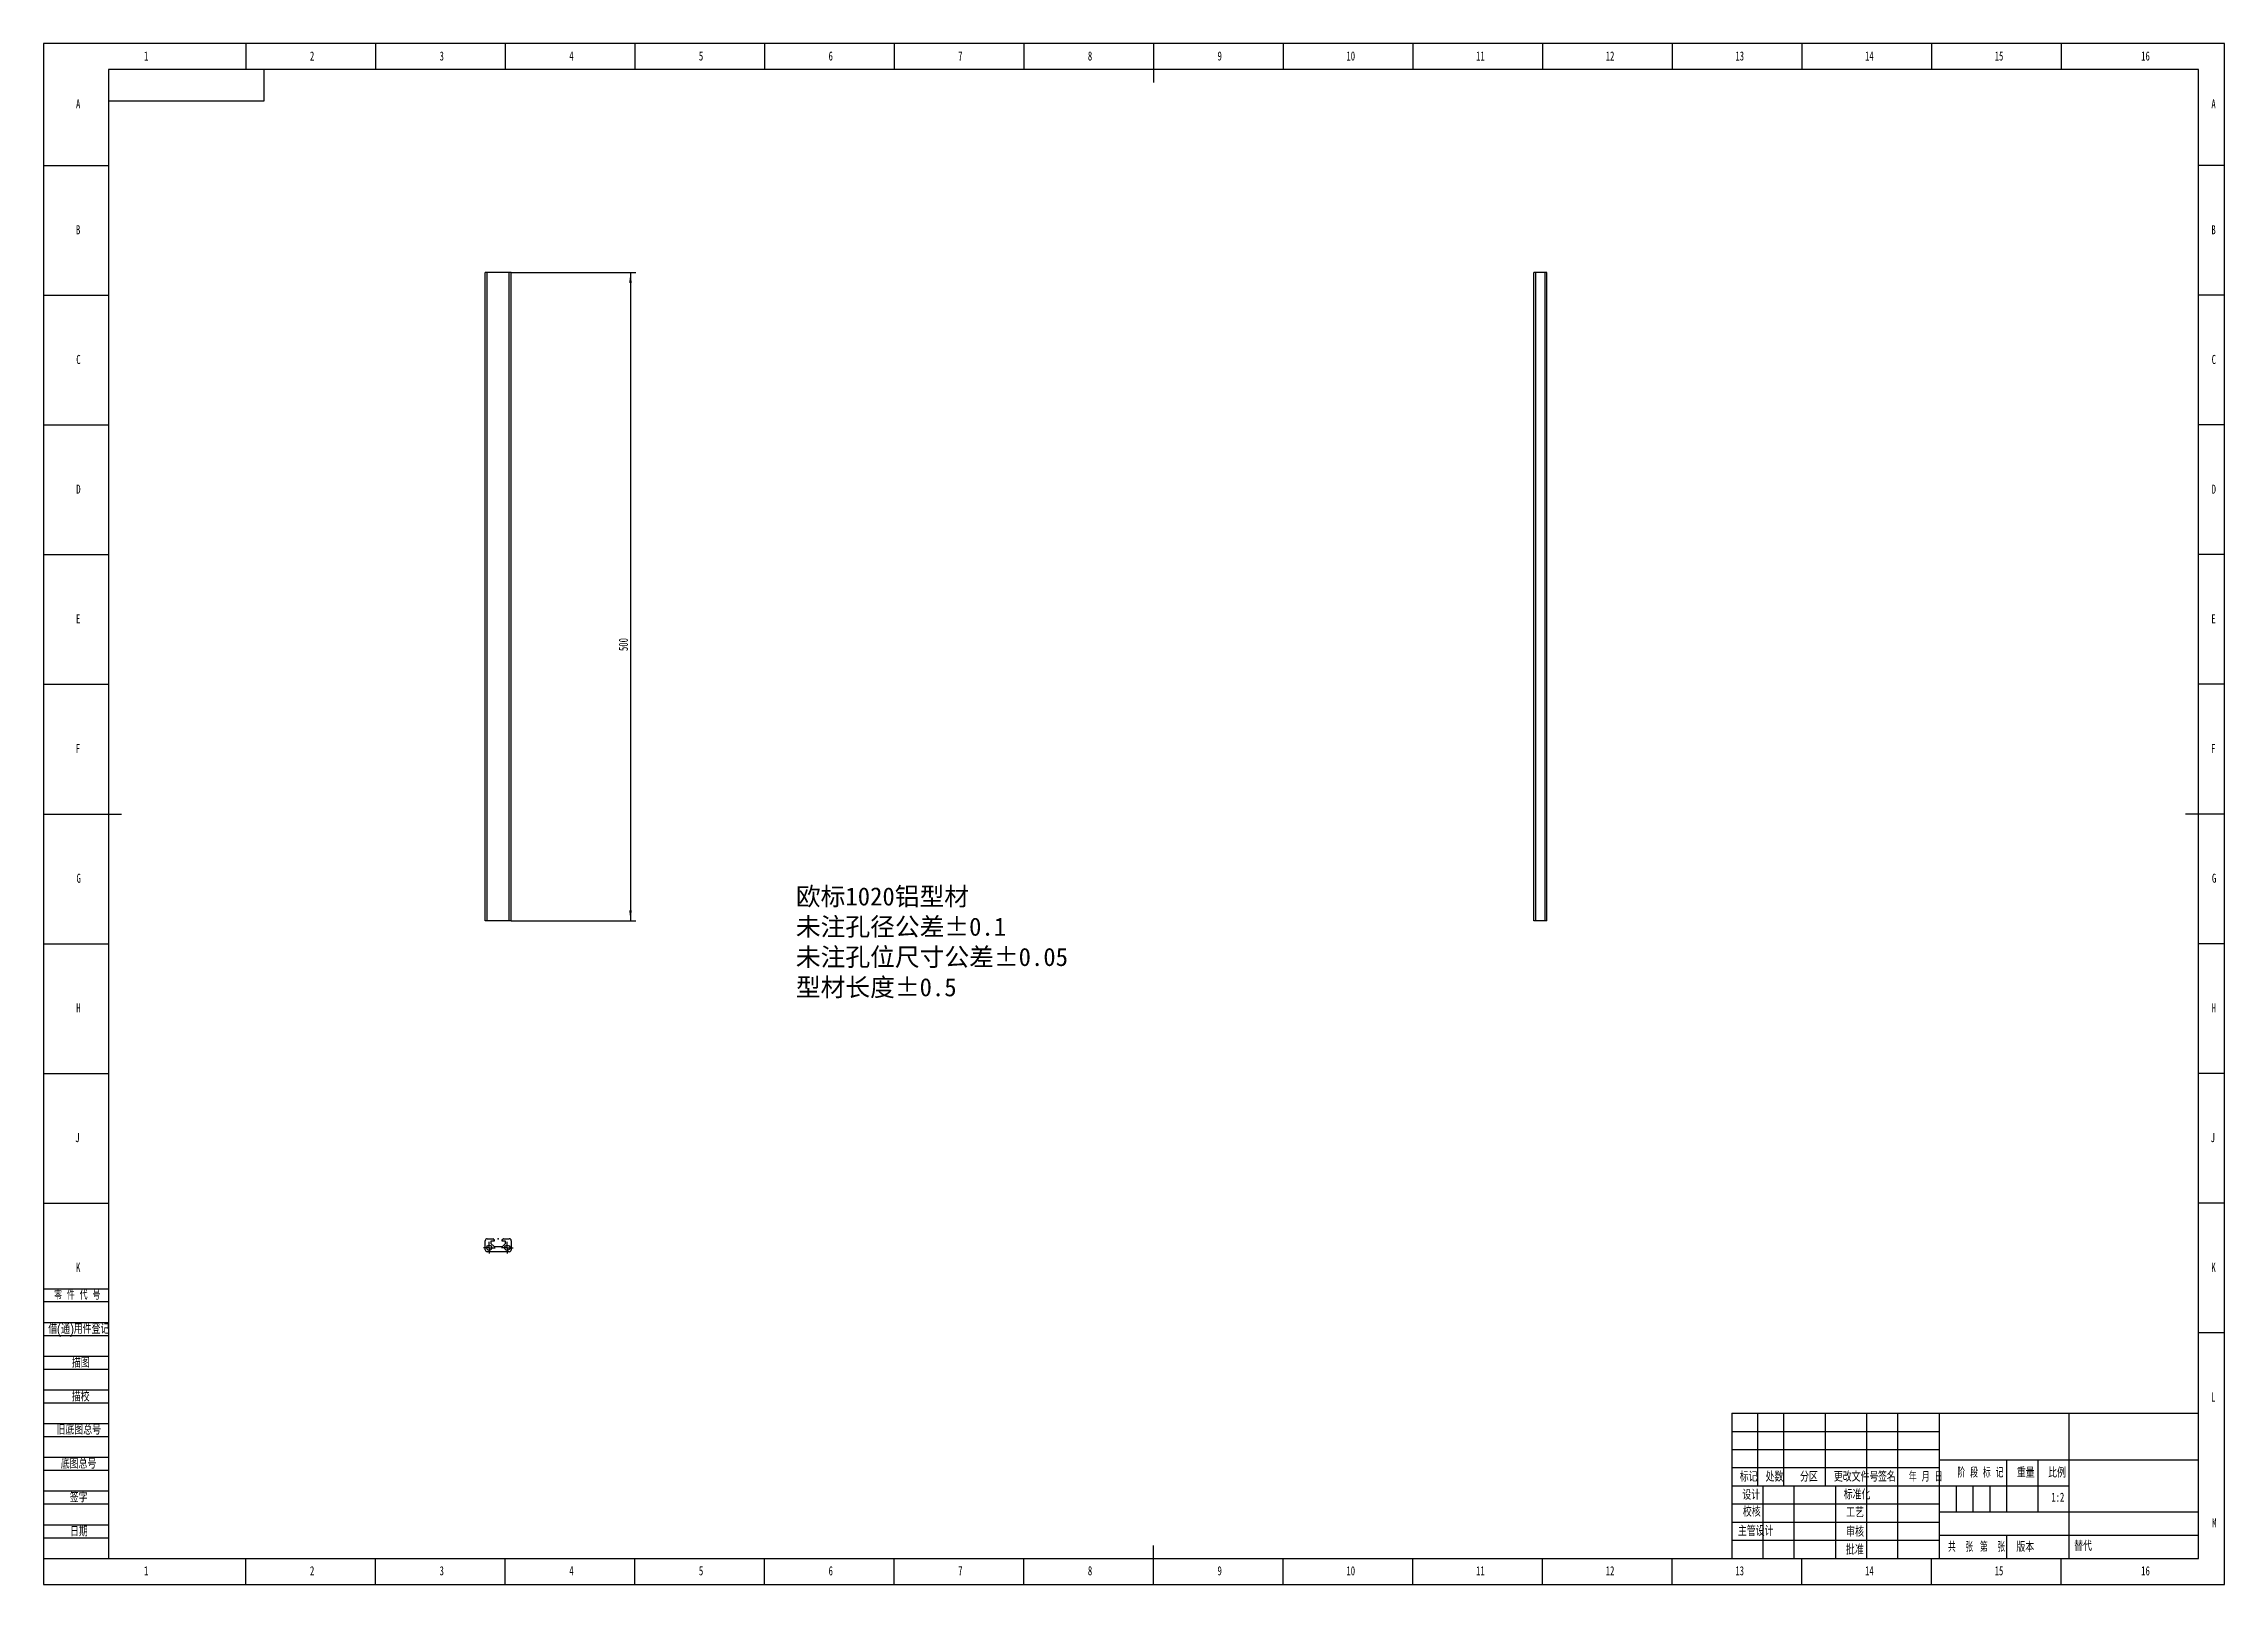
# Model space of a CAD drawing. Header units: millimetres. Extents: x 0 to 841, y 0 to 594.
import ezdxf

# ---------------------------------------------------------------- set-up
doc = ezdxf.new("R2010")
doc.units = ezdxf.units.MM
doc.header["$PDSIZE"] = -1
for name, color, linetype in [('10', 7, 'Continuous'), ('5', 7, 'Continuous'), ('SLD-0', 7, 'Continuous')]:
    doc.layers.add(name, color=color, linetype=linetype)
doc.styles.add('SLDTEXTSTYLE0', font='TXT', dxfattribs={"width": 0.7, "bigfont": 'bigfont'})
doc.styles.add('SLDTEXTSTYLE1', font='TXT', dxfattribs={"width": 0.62, "bigfont": 'bigfont'})
doc.styles.add('SLDTEXTSTYLE2', font='TXT', dxfattribs={"width": 0.614286, "bigfont": 'bigfont'})
doc.styles.add('SLDTEXTSTYLE3', font='TXT', dxfattribs={"width": 0.6, "bigfont": 'bigfont'})
doc.styles.add('SLDTEXTSTYLE4', font='TXT', dxfattribs={"width": 0.7})
doc.dimstyles.new('SLDDIMSTYLE0', dxfattribs={"dimtxt": 3.5, "dimasz": 4.08, "dimexe": 0, "dimexo": 0.0625, "dimgap": 0.875, "dimtad": 2, "dimlfac": 2, "dimrnd": 1e-09, "dimzin": 12, "dimdsep": 46, "dimtxsty": 'SLDTEXTSTYLE4', "dimsah": 1, "dimcen": 0.09, "dimadec": 0, "dimazin": 3, "dimtfac": 1, "dimtofl": 0, "dimtmove": 0, "dimatfit": 3, "dimfxl": 1, "dimfrac": 2, "dimtolj": 1, "dimtzin": 12, "dimarcsym": 0})

# ---------------------------------------------------------------- blocks, each defined once
blk = doc.blocks.new('_D')
at = {"layer": '10', "transparency": 16777216}
for p, q in [((180.33, 505.8), (228.33, 505.8)), ((226.33, 505.8), (226.33, 255.8)), ((180.33, 255.8), (228.33, 255.8))]:
    blk.add_line(p, q, dxfattribs=at)
for points in [[(226.33, 505.8), (225.82, 501.72), (226.83, 501.72)], [(226.33, 255.8), (226.83, 259.88), (225.82, 259.88)]]:
    blk.add_solid(points, dxfattribs=at)
at = {"layer": '10', "transparency": 16777216, "insert": (221.81, 359.83), "char_height": 3.5, "attachment_point": 1, "rotation": 90, "style": 'SLDTEXTSTYLE4'}
blk.add_mtext('500', dxfattribs=at)
blk = doc.blocks.new('SW_CENTERMARKSYMBOL_0')
at = {"layer": '10', "color": 0}
for p, q in [((-1.25, 0), (-2.25, 0)), ((0, 0), (-1.25, 0)), ((0, 1.25), (0, 2.25)), ((0, 0), (0, 1.25)), ((0, 0), (0, -1.25)), ((0, 0), (1.25, 0)), ((1.25, 0), (2.25, 0)), ((0, -1.25), (0, -2.25))]:
    blk.add_line(p, q, dxfattribs=at)
blk = doc.blocks.new('SW_CENTERMARKSYMBOL_1')
at = {"layer": '10', "color": 0}
for p, q in [((-1.25, 0), (-2.25, 0)), ((0, 0), (-1.25, 0)), ((0, 1.25), (0, 2.25)), ((0, 0), (0, 1.25)), ((0, 0), (0, -1.25)), ((0, 0), (1.25, 0)), ((1.25, 0), (2.25, 0)), ((0, -1.25), (0, -2.25))]:
    blk.add_line(p, q, dxfattribs=at)

msp = doc.modelspace()

# ---------------------------------------------------------------- linework, layer by layer
at = {"color": 7, "linetype": 'Continuous', "lineweight": 25}
for p, q in [((170.3259, 255.8035), (170.3259, 505.8035)), ((171.0759, 505.8035), (170.3259, 505.8035)), ((171.0759, 255.8035), (171.0759, 505.8035)), ((179.5759, 505.8035), (171.0759, 505.8035)), ((179.5759, 255.8035), (179.5759, 505.8035)), ((180.3259, 505.8035), (179.5759, 505.8035)), ((180.3259, 255.8035), (180.3259, 505.8035)), ((574.757, 255.8035), (574.757, 505.8035)), ((575.507, 505.8035), (574.757, 505.8035)), ((575.507, 255.8035), (575.507, 505.8035)), ((579.007, 505.8035), (575.507, 505.8035)), ((579.007, 255.8035), (579.007, 505.8035)), ((579.757, 505.8035), (579.007, 505.8035)), ((579.757, 255.8035), (579.757, 505.8035)), ((171.0759, 255.8035), (170.3259, 255.8035)), ((179.5759, 255.8035), (171.0759, 255.8035)), ((180.3259, 255.8035), (179.5759, 255.8035)), ((575.507, 255.8035), (574.757, 255.8035)), ((579.007, 255.8035), (575.507, 255.8035)), ((579.757, 255.8035), (579.007, 255.8035)), ((170.3259, 128.9991), (170.3259, 132.4991)), ((171.0759, 133.2491), (173.3509, 133.2491)), ((179.5759, 128.2491), (171.0759, 128.2491)), ((173.7759, 132.3491), (172.5259, 132.3491)), ((172.5259, 132.3491), (172.5259, 131.4027)), ((172.5259, 131.4027), (173.7295, 130.1991)), ((173.5009, 133.0991), (173.5009, 132.9491)), ((173.5009, 132.9491), (173.7759, 132.9491)), ((173.7295, 130.1991), (176.9224, 130.1991)), ((173.7759, 132.9491), (173.7759, 132.3491)), ((176.8759, 132.3491), (176.8759, 132.9491)), ((176.8759, 132.9491), (177.1509, 132.9491)), ((178.1259, 132.3491), (176.8759, 132.3491)), ((176.9224, 130.1991), (178.1259, 131.4027)), ((177.1509, 132.9491), (177.1509, 133.0991)), ((177.3009, 133.2491), (179.5759, 133.2491)), ((178.1259, 131.4027), (178.1259, 132.3491)), ((180.3259, 132.4991), (180.3259, 128.9991))]:
    msp.add_line(p, q, dxfattribs=at)
at = {"color": 7, "linetype": 'Continuous'}
for q in [(175.4243, 133.2491), (175.3259, 133.0523)]:
    msp.add_line((175.3259, 133.2491), q, dxfattribs=at)
at = {"color": 7, "linetype": 'Continuous', "lineweight": 25}
for centre in [(171.8259, 129.7491), (178.8259, 129.7491)]:
    msp.add_circle(centre, 1, dxfattribs=at)
for centre, radius, start, end in [((171.0759, 132.4991), 0.75, 90, 180), ((171.0759, 128.9991), 0.75, 180, 270), ((173.3509, 133.0991), 0.15, 0, 90), ((177.3009, 133.0991), 0.15, 90, 180), ((179.5759, 132.4991), 0.75, 0, 90), ((179.5759, 128.9991), 0.75, 270, 0)]:
    msp.add_arc(centre, radius, start, end, dxfattribs=at)
at = {"color": 7, "linetype": 'Continuous'}
msp.add_point((175.3259, 133.2491), dxfattribs=at)
at = {"layer": '5', "color": 7}
for p, q in [((841, 594), (0, 594)), ((0, 594), (0, 0)), ((841, 0), (841, 594)), ((0, 114), (25, 114)), ((0, 109), (25, 109)), ((0, 101), (25, 101)), ((0, 96), (25, 96)), ((0, 88), (25, 88)), ((0, 83), (25, 83)), ((0, 75), (25, 75)), ((0, 70), (25, 70)), ((0, 62), (25, 62)), ((651, 59), (731, 59)), ((0, 57), (25, 57)), ((651, 52), (731, 52)), ((0, 49), (25, 49)), ((0, 44), (25, 44)), ((0, 36), (25, 36)), ((737.5, 38), (737.5, 28)), ((744, 38), (744, 28)), ((750.5, 38), (750.5, 28)), ((0, 31), (25, 31)), ((0, 23), (25, 23)), ((0, 18), (25, 18)), ((0, 0), (841, 0))]:
    msp.add_line(p, q, dxfattribs=at)
at = {"layer": '5'}
for p, q in [((78, 594), (78, 584)), ((128, 594), (128, 584)), ((178, 594), (178, 584)), ((228, 594), (228, 584)), ((278, 594), (278, 584)), ((328, 594), (328, 584)), ((378, 594), (378, 584)), ((478, 594), (478, 584)), ((528, 594), (528, 584)), ((578, 594), (578, 584)), ((628, 594), (628, 584)), ((678, 594), (678, 584)), ((728, 594), (728, 584)), ((778, 594), (778, 584)), ((0, 547), (25, 547)), ((841, 547), (831, 547)), ((0, 497), (25, 497)), ((841, 497), (831, 497)), ((0, 447), (25, 447)), ((841, 447), (831, 447)), ((0, 397), (25, 397)), ((841, 397), (831, 397)), ((0, 347), (25, 347)), ((841, 347), (831, 347)), ((0, 247), (25, 247)), ((841, 247), (831, 247)), ((0, 197), (25, 197)), ((841, 197), (831, 197)), ((0, 147), (25, 147)), ((841, 147), (831, 147)), ((841, 97), (831, 97)), ((78, 0), (78, 10)), ((128, 0), (128, 10)), ((178, 0), (178, 10)), ((228, 0), (228, 10)), ((278, 0), (278, 10)), ((328, 0), (328, 10)), ((378, 0), (378, 10)), ((478, 0), (478, 10)), ((528, 0), (528, 10)), ((578, 0), (578, 10)), ((628, 0), (628, 10)), ((678, 0), (678, 10)), ((728, 0), (728, 10)), ((778, 0), (778, 10))]:
    msp.add_line(p, q, dxfattribs=at)
at = {"layer": '5', "lineweight": 25}
for p, q in [((428, 594), (428, 579)), ((0, 297), (30, 297)), ((841, 297), (826, 297)), ((757, 19.0074), (757, 10)), ((428, 0), (428, 15))]:
    msp.add_line(p, q, dxfattribs=at)
at = {"layer": '5', "color": 7, "lineweight": 25}
for p, q in [((831, 584), (25, 584)), ((25, 584), (25, 10)), ((85, 572), (85, 584)), ((831, 10), (831, 584)), ((25, 572), (85, 572)), ((651, 66), (831, 66)), ((651, 66), (651, 10)), ((661, 66), (661, 38)), ((671, 66), (671, 38)), ((687, 66), (687, 38)), ((703, 66), (703, 10)), ((715, 66), (715, 10)), ((731, 66), (731, 10)), ((781, 66), (781, 38)), ((651, 45), (731, 45)), ((731, 48), (831, 48)), ((757, 48), (757, 28)), ((769, 48), (769, 28)), ((651, 38), (781, 38)), ((663, 38), (663, 10)), ((675, 38), (675, 10)), ((691, 38), (691, 10)), ((781, 38), (781, 10)), ((651, 31), (731, 31)), ((731, 28), (831, 28)), ((651, 24), (731, 24)), ((651, 17), (731, 17)), ((731, 19), (831, 19.0283)), ((0, 10), (831, 10))]:
    msp.add_line(p, q, dxfattribs=at)

# ---------------------------------------------------------------- block references
at = {"layer": '10'}
for name, p in [('SW_CENTERMARKSYMBOL_0', (171.8259, 129.7491)), ('SW_CENTERMARKSYMBOL_1', (178.8259, 129.7491))]:
    msp.add_blockref(name, p, dxfattribs=at)

# ---------------------------------------------------------------- texts
at = {"insert": (290.0956, 268.7345), "char_height": 7, "attachment_point": 1}
msp.add_mtext_dynamic_manual_height_columns('{\\fSimSun|b0|i0|c134|p2;欧标}1020{\\fSimSun|b0|i0|c134|p2;铝型材\\P未注孔径公差%%P0.1\\P未注孔位尺寸公差%%P0.05\\P型材长度%%P0.5}', width=156.961893, gutter_width=17.5, heights=[63.5232], dxfattribs=at)
at = {"layer": '10', "char_height": 3.5, "attachment_point": 2}
for s, insert, style in [('1', (39.5444, 590.9916), 'SLDTEXTSTYLE4'), ('2', (103.5444, 590.9916), 'SLDTEXTSTYLE4'), ('3', (153.5444, 590.9916), 'SLDTEXTSTYLE4'), ('4', (203.5444, 590.9916), 'SLDTEXTSTYLE4'), ('5', (253.5444, 590.9916), 'SLDTEXTSTYLE4'), ('6', (303.5469, 590.9916), 'SLDTEXTSTYLE4'), ('7', (353.5469, 590.9916), 'SLDTEXTSTYLE4'), ('8', (403.5469, 590.9916), 'SLDTEXTSTYLE4'), ('9', (453.5469, 590.9916), 'SLDTEXTSTYLE4'), ('10', (504.0889, 590.9916), 'SLDTEXTSTYLE4'), ('11', (554.0889, 590.9916), 'SLDTEXTSTYLE4'), ('12', (604.0889, 590.9916), 'SLDTEXTSTYLE4'), ('13', (654.0889, 590.9916), 'SLDTEXTSTYLE4'), ('14', (704.0889, 590.9916), 'SLDTEXTSTYLE4'), ('15', (754.0889, 590.9916), 'SLDTEXTSTYLE4'), ('16', (810.5913, 590.9916), 'SLDTEXTSTYLE4'), ('A', (13.3203, 572.4916), 'SLDTEXTSTYLE4'), ('A', (836.8203, 572.4916), 'SLDTEXTSTYLE4'), ('B', (13.3203, 523.9916), 'SLDTEXTSTYLE4'), ('B', (836.8203, 523.9916), 'SLDTEXTSTYLE4'), ('C', (13.4273, 473.9916), 'SLDTEXTSTYLE4'), ('C', (836.9273, 473.9916), 'SLDTEXTSTYLE4'), ('D', (13.4297, 423.9916), 'SLDTEXTSTYLE4'), ('D', (836.9297, 423.9916), 'SLDTEXTSTYLE4'), ('E', (13.3179, 373.9916), 'SLDTEXTSTYLE4'), ('E', (836.8179, 373.9916), 'SLDTEXTSTYLE4'), ('F', (13.2243, 323.9916), 'SLDTEXTSTYLE4'), ('F', (836.7243, 323.9916), 'SLDTEXTSTYLE4'), ('G', (13.5391, 273.9916), 'SLDTEXTSTYLE4'), ('G', (837.0391, 273.9916), 'SLDTEXTSTYLE4'), ('H', (13.4297, 223.9916), 'SLDTEXTSTYLE4'), ('H', (836.9297, 223.9916), 'SLDTEXTSTYLE4'), ('J', (13.0153, 173.9916), 'SLDTEXTSTYLE4'), ('J', (836.5153, 173.9916), 'SLDTEXTSTYLE4'), ('K', (13.3203, 123.9916), 'SLDTEXTSTYLE4'), ('K', (836.8203, 123.9916), 'SLDTEXTSTYLE4'), ('L', (836.6806, 73.9916), 'SLDTEXTSTYLE4'), ('1:2', (776.7494, 35.3532), 'SLDTEXTSTYLE4'), ('校核', (658.7325, 29.6678), 'SLDTEXTSTYLE0'), ('M', (837.0974, 25.4916), 'SLDTEXTSTYLE4'), ('主管设计', (660.2638, 22.2204), 'SLDTEXTSTYLE0'), ('1', (39.5444, 6.9916), 'SLDTEXTSTYLE4'), ('2', (103.5444, 6.9916), 'SLDTEXTSTYLE4'), ('3', (153.5444, 6.9916), 'SLDTEXTSTYLE4'), ('4', (203.5444, 6.9916), 'SLDTEXTSTYLE4'), ('5', (253.5444, 6.9916), 'SLDTEXTSTYLE4'), ('6', (303.5469, 6.9916), 'SLDTEXTSTYLE4'), ('7', (353.5469, 6.9916), 'SLDTEXTSTYLE4'), ('8', (403.5469, 6.9916), 'SLDTEXTSTYLE4'), ('9', (453.5469, 6.9916), 'SLDTEXTSTYLE4'), ('10', (504.0889, 6.9916), 'SLDTEXTSTYLE4'), ('11', (554.0889, 6.9916), 'SLDTEXTSTYLE4'), ('12', (604.0889, 6.9916), 'SLDTEXTSTYLE4'), ('13', (654.0889, 6.9916), 'SLDTEXTSTYLE4'), ('14', (704.0889, 6.9916), 'SLDTEXTSTYLE4'), ('15', (754.0889, 6.9916), 'SLDTEXTSTYLE4'), ('16', (810.5913, 6.9916), 'SLDTEXTSTYLE4')]:
    msp.add_mtext(s, dxfattribs=dict(at, insert=insert, style=style))
at = {"layer": '10', "color": 7, "char_height": 3.5}
for s, insert, attachment_point, style in [('零 件 代 号', (4.0785, 113.2945), 1, 'SLDTEXTSTYLE2'), ('借(通)用件登记', (1.8244, 100.1364), 1, 'SLDTEXTSTYLE0'), ('描图', (14.3306, 87.0906), 2, 'SLDTEXTSTYLE0'), ('描校', (14.2981, 74.0616), 2, 'SLDTEXTSTYLE0'), ('旧底图总号', (4.9851, 61.2661), 1, 'SLDTEXTSTYLE0'), ('底图总号', (6.6136, 48.1823), 1, 'SLDTEXTSTYLE0'), ('标记', (657.5221, 43.1502), 2, 'SLDTEXTSTYLE0'), ('处数', (667.4957, 43.1502), 2, 'SLDTEXTSTYLE0'), ('分区', (680.7983, 43.1502), 2, 'SLDTEXTSTYLE0'), ('更改文件号', (698.989, 43.1502), 2, 'SLDTEXTSTYLE0'), ('签名', (710.8506, 43.1502), 2, 'SLDTEXTSTYLE0'), ('年 月 日', (725.8016, 43.1502), 2, 'SLDTEXTSTYLE1'), ('阶 段 标 记', (746.9077, 44.7303), 2, 'SLDTEXTSTYLE2'), ('重量', (764.3796, 44.7303), 2, 'SLDTEXTSTYLE0'), ('比例', (776.4969, 44.7303), 2, 'SLDTEXTSTYLE0'), ('签字', (13.5295, 35.163), 2, 'SLDTEXTSTYLE0'), ('设计', (658.5317, 36.1695), 2, 'SLDTEXTSTYLE0'), ('标准化', (699.3466, 36.2838), 2, 'SLDTEXTSTYLE0'), ('工艺', (698.5698, 29.3678), 2, 'SLDTEXTSTYLE0'), ('日期', (13.6067, 22.0511), 2, 'SLDTEXTSTYLE0'), ('审核', (698.5692, 21.9204), 2, 'SLDTEXTSTYLE0'), ('批准', (698.491, 15.0089), 2, 'SLDTEXTSTYLE0'), ('共  张', (739.2748, 16.0864), 2, 'SLDTEXTSTYLE3'), ('第  张', (751.6111, 16.0864), 2, 'SLDTEXTSTYLE3'), ('版本', (764.2141, 16.0864), 2, 'SLDTEXTSTYLE0')]:
    msp.add_mtext(s, dxfattribs=dict(at, insert=insert, attachment_point=attachment_point, style=style))
at = {"layer": 'SLD-0', "insert": (783.0726, 16.4502), "char_height": 3.5, "attachment_point": 1, "style": 'SLDTEXTSTYLE0'}
msp.add_mtext('替代', dxfattribs=at)

# ---------------------------------------------------------------- dimensions: what is measured, and where the dimension line sits
at = {"layer": '10'}
dim = msp.add_linear_dim(base=(226.3259, 255.8035), p1=(180.3259, 505.8035), p2=(180.3259, 255.8035), angle=90, dimstyle='SLDDIMSTYLE0', dxfattribs=at)
dim.commit()
dim.dimension.update_dxf_attribs({"geometry": '_D', "text_midpoint": (226.3259, 362.1312), "dimtype": 160})

doc.saveas('drawing.dxf')
